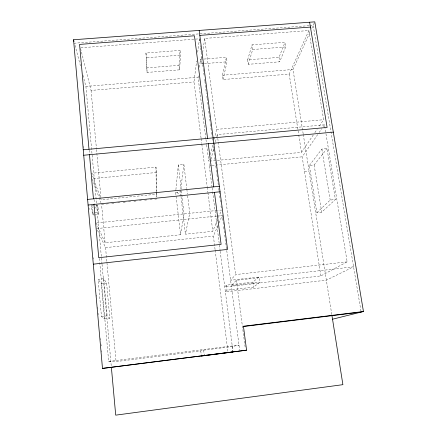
<?xml version="1.0" encoding="UTF-8"?>
<svg xmlns="http://www.w3.org/2000/svg" width="437" height="437" viewBox="0 0 437 437"><rect width="100%" height="100%" fill="white"/><g stroke="black" fill="none" stroke-linecap="round" stroke-linejoin="round"><path stroke-width="0.33" stroke-dasharray="2.19 1.64" d="M179.563 69.833L179.012 65.321L180.022 50.413L145.953 53.041L147.083 72.438L179.563 69.833L180.596 55.128L180.022 50.413M96.195 222.968L105.109 242.781L180.547 234.735L175.641 192.324L175.832 190.324M175.898 189.658L178.323 164.973L183.89 164.438L186.763 188.533M201.058 138.026L194.001 81.932L196.612 61.049M197.704 52.293L199.392 38.817L80.419 47.808M180.945 196.18L180.437 191.848L183.89 164.438M205.893 138.857L198.054 77.245L198.42 74.59M199.419 67.293L200.512 59.328L203.167 59.121M203.757 63.671L201.096 63.878L202.041 57.181M202.708 52.489L204.691 38.418L308.866 30.546L323.631 119.716L318.666 127.03M180.547 234.735L184.07 213.884L181.235 189.762M217.407 220.024L212.781 231.293L185.403 234.216L189.718 213.3L187.484 194.558M308.866 30.546L289.196 74.088L223.023 79.539L222.444 75.251L226.415 57.285L203.833 59.066M223.023 79.539L227.038 61.814L226.415 57.285M313.318 134.913L301.475 152.36L208.739 161.204L209.219 159.254M210.344 154.709L212.917 144.319M214.201 139.124L216.61 129.385L204.691 38.418M212.06 187.309L209.318 165.749L209.815 163.804M210.978 159.259L213.638 148.875M214.633 144.98L215.299 142.386M215.468 141.735L216.632 137.191M216.796 136.541L217.293 134.596L324.478 124.824L347.164 261.85L320.856 275.905L224.749 287.038L226.388 285.164L252.947 282.094L258.89 277.02L259.622 282.335L253.624 287.104L227.027 290.195L225.372 291.954L326.352 280.172L353.571 266.799L236.384 280.275L231.359 285.607L259.622 282.335M247.626 59.864L252.029 44.853L284.957 42.313L285.683 46.934L279.713 61.792L248.271 64.315L247.626 59.864L279.03 57.367L284.957 42.313M248.271 64.315L252.706 49.507L252.029 44.853M218.44 217.522L221.521 210.011L217.462 210.432M215.075 249.532L213.382 236.046L217.943 225.459M219.013 222.968L222.231 215.496L217.484 215.993M303.174 133.82L292.987 69.488L310.374 31.486M311.778 28.421L314.52 22.434M314.848 132.662L317.136 129.281M320.856 275.905L302.18 156.828L318.71 133.099M319.092 132.548L321.785 128.686M323.325 126.479L324.478 124.824M309.401 165.421L321.872 149.093L326.996 148.602L335.403 199.518L321.708 212.158L316.901 212.666L309.401 165.421L314.143 164.957L326.996 148.602M347.164 261.85L235.636 274.573L230.67 280.259L258.89 277.02M316.901 212.666L330.203 200.053L335.403 199.518M108.666 361.459L116.067 361.596L200.78 350.949L203.669 350.157L232.113 346.585L238.984 345.099L108.666 361.459L99.811 263.161M104.47 318.917L109.834 318.278L106.606 283.056L103.749 278.724L98.145 279.352L101.455 316.514L104.47 318.917L101.297 283.657L98.145 279.352M101.455 316.514L107.12 315.842L109.834 318.278M101.297 283.657L106.606 283.056M216.801 216.064L96.697 228.589L105.557 247.632L213.382 236.046M96.872 222.897L216.785 210.497M93.409 205.521L91.584 205.707L92.207 212.748L94.042 212.562M94.654 212.497L97.708 212.185L98.675 214.562L93.267 215.113L92.207 212.748M156.342 192.214L156.375 194.247L101.144 199.764L100.466 197.868M175.641 192.324L180.437 191.848M103.602 204.281L101.575 204.483L105.109 242.781M106.3 204.008L108.999 203.74M111.697 203.467L114.396 203.194M117.766 202.855L119.787 202.653M123.163 202.315L125.184 202.113M128.56 201.774L130.581 201.566M133.951 201.228L135.978 201.025M139.348 200.687L141.375 200.485M144.745 200.146L146.772 199.938M150.142 199.6L152.163 199.398M154.862 199.125L156.888 198.922M95.85 205.275L97.069 205.155L98.041 207.635L98.675 214.562M93.993 208.045L98.041 207.635M304.529 171.801L309.117 171.348M156.79 191.466L156.555 172.489L155.96 167.109L91.715 173.243L100.242 197.234M209.318 165.749L211.35 165.552M212.027 165.486L302.18 156.828M156.555 172.489L92.207 178.689L98.833 196.934M216.61 129.385L323.631 119.716M82.954 75.279L85.898 86.406L198.054 77.245M222.444 75.251L292.987 69.488M80.583 48.463L91.054 90.415L194.001 81.932M204.423 63.616L227.038 61.814M147.083 72.438L146.482 57.782L180.596 55.128M252.706 49.507L285.683 46.934M146.575 67.904L179.012 65.321M309.101 25.663L74.459 43.203L80.872 67.424M309.778 25.614L313.182 25.357L361.148 312.094M177.04 192.187L179.689 195.263M91.584 205.707L92.644 208.181L93.267 215.113M99.062 197.562L100.892 202.599M321.872 149.093L330.203 200.053M314.143 164.957L321.708 212.158M303.283 134.492L331.787 314.503M289.196 74.088L298.646 134.296M298.75 134.967L301.475 152.36M279.03 57.367L279.713 61.792M252.947 282.094L253.624 287.104M217.293 134.596L235.636 274.573M236.384 280.275L245.294 348.294M199.392 38.817L199.917 42.875M200.266 45.585L200.441 46.939M200.528 47.617L201.053 51.675M201.14 52.353L202.102 59.793M202.451 62.502L202.626 63.851M202.713 64.529L203.238 68.593M203.325 69.264L204.287 76.71M204.636 79.414L204.816 80.769M204.904 81.446L206.477 93.627M206.827 96.331L207.001 97.686M207.089 98.363L208.138 106.481M208.225 107.158L208.662 110.545M208.749 111.216L209.186 114.603M209.274 115.281L210.323 123.398M210.41 124.075L210.847 127.457M210.94 128.134L211.377 131.521M211.464 132.192L211.989 136.257M212.338 138.961L212.513 140.315M213.3 146.406L213.562 148.433M213.649 149.11L214.086 152.497M214.174 153.168L214.698 157.233M214.786 157.91L215.222 161.291M215.31 161.969L215.747 165.35M215.834 166.027L216.271 169.409M216.359 170.086L216.883 174.15M216.97 174.822L217.413 178.209M217.5 178.886L217.937 182.267M218.025 182.945L218.374 185.649M218.724 188.358L219.074 191.062M219.161 191.739L219.598 195.126M219.685 195.798L220.122 199.185M220.21 199.862L220.647 203.243M220.996 205.947L221.259 207.979M222.231 215.496L222.493 217.522M222.58 218.2L223.017 221.57M223.105 222.247L223.629 226.295M223.717 226.972L224.673 234.396M224.76 235.073L225.197 238.449M225.284 239.121L239.673 350.398M200.512 59.328L201.096 63.878M226.388 285.164L227.027 290.195M205.98 139.534L206.586 144.276M206.668 144.953L208.739 161.204M212.147 187.986L220.117 250.652M220.204 251.324L233.025 352.075M232.113 346.585L232.73 351.43M201.14 138.704L201.736 143.434M201.823 144.106L207.176 186.686M207.258 187.364L207.854 192.094M207.941 192.772L212.781 231.293M215.162 250.204L227.967 352.025M186.845 189.205L187.402 193.891M203.669 350.157L204.319 355.636M200.78 350.949L201.381 356.073M178.323 164.973L181.158 189.09M181.016 196.797L185.403 234.216M145.953 53.041L146.482 57.782M156.375 194.247L156.812 198.256M91.054 90.415L96.446 148.82M96.506 149.503L101.018 198.403M105.557 247.632L116.067 361.596M97.069 205.155L97.708 212.185M103.749 278.724L107.12 315.842M85.898 86.406L101.968 263.593M102.029 264.27L111.386 367.462M89.64 150.186L90.006 154.256M94.081 199.49L94.441 203.511M99.385 258.42L99.751 262.484M83.565 146.379L83.685 147.739M89.017 208.149L89.137 209.503M93.387 257.699L93.507 259.054M96.681 295.03L96.801 296.39M97.762 307.249L97.877 308.604M98.298 313.356L98.418 314.716M100.515 338.473L100.636 339.828M101.056 344.58L101.176 345.94M101.592 350.692L101.712 352.047M155.96 167.109L156.331 191.537M156.801 192.143L156.861 196.89"/><path stroke-width="0.66" d="M332.53 319.212L363.453 311.521L314.787 21.85L73.547 39.751L102.482 368.407L246.577 350.179L243.431 326.231L363.453 311.521M201.381 356.073L232.806 352.031L228.048 352.703M102.482 368.407L246.577 350.179M243.136 326.565L361.148 312.094M93.305 264.172L227.551 249.423L199.179 30.426M88.099 205.029L220.084 191.772M87.602 199.419L219.374 186.304M83.238 149.793L327.116 127.44L309.625 22.232M83.713 155.233L333.316 132.138M199.818 35.381L310.428 27.083M73.547 39.751L74.006 41.477M331.891 315.175L342.898 384.669L115.712 415.15L111.386 367.462M207.564 138.398L194.454 35.779L79.572 44.399L88.995 149.263M208.247 143.707L213.759 186.861M214.458 192.34L221.111 244.376L98.74 257.704L93.955 204.44M89.481 154.698L93.447 198.835"/></g></svg>
